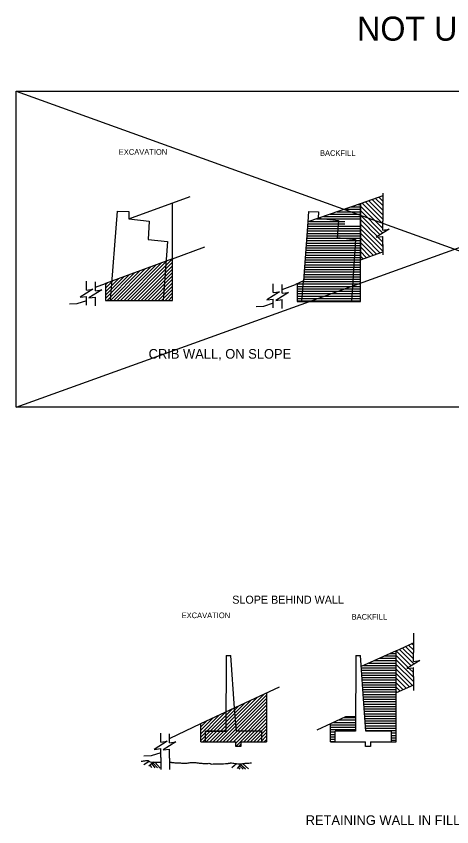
# Model space of a CAD drawing. Extents: x -1666 to -978, y 545 to 929.
# Drawn here: x -1432.4 to -1342.1, y 760.5 to 928.7 of the extents above; entities that cross this region are included whole.
import ezdxf

# ---------------------------------------------------------------- set-up
doc = ezdxf.new("R2010")
doc.units = 0
for name, color, linetype in [('60 Nongeo Data', 7, 'Continuous'), ('border_NO-PLOT', 7, 'Continuous'), ('pp_PRESENTATION', 7, 'Continuous'), ('rd_EARTHWORK', 7, 'Continuous'), ('rd_EARTHWORK-anno', 7, 'Continuous'), ('rd_EXCAVATION-DITCH', 7, 'Continuous')]:
    doc.layers.add(name, color=color, linetype=linetype)

msp = doc.modelspace()

# ---------------------------------------------------------------- linework, layer by layer
at = {"layer": '60 Nongeo Data'}
msp.add_line((-1366.25, 778.09), (-1366.25, 780.31), dxfattribs=at)
at = {"layer": 'border_NO-PLOT'}
for p, q in [((-1432.43, 847.57), (-1250.57, 913.14)), ((-1432.43, 913.14), (-1250.57, 847.57))]:
    msp.add_line(p, q, dxfattribs=at)
msp.add_lwpolyline([(-1432.43, 913.14), (-1250.57, 913.14), (-1250.57, 847.57), (-1432.43, 847.57)], close=True, dxfattribs=at)
at = {"layer": 'pp_PRESENTATION'}
for p, q in [((-1350.03, 800.67), (-1350.03, 796.64)), ((-1350.03, 794.8), (-1350.03, 796.64)), ((-1350.03, 791.64), (-1350.03, 793.47)), ((-1350.03, 791.64), (-1350.03, 788.8)), ((-1402.46, 778.05), (-1402.46, 779.89)), ((-1400.61, 777.93), (-1400.61, 779.76)), ((-1402.46, 774.89), (-1402.46, 776.72)), ((-1400.61, 774.76), (-1400.61, 776.59)), ((-1404.85, 774.05), (-1405.93, 773.37)), ((-1403.96, 773.89), (-1404.9, 773.04)), ((-1403.6, 773.83), (-1402.58, 772.65)), ((-1402.46, 774.89), (-1402.46, 772.4)), ((-1400.61, 774.76), (-1400.61, 772.4)), ((-1404.61, 773.28), (-1404.34, 772.81)), ((-1404.3, 773.52), (-1403.69, 772.74)), ((-1404.07, 773.76), (-1403.15, 772.71)), ((-1386.7, 773.58), (-1387.67, 772.75)), ((-1385.8, 773.55), (-1386.61, 772.57)), ((-1386.35, 772.85), (-1386.02, 772.42)), ((-1386.08, 773.13), (-1385.37, 772.44)), ((-1385.88, 773.4), (-1384.83, 772.49)), ((-1385.43, 773.53), (-1384.26, 772.51))]:
    msp.add_line(p, q, dxfattribs=at)
for points in [[(-1350.03, 794.8), (-1348.7, 794.97), (-1351.37, 793.3), (-1350.03, 793.47)], [(-1402.46, 778.05), (-1401.13, 778.22), (-1403.79, 776.55), (-1402.46, 776.72)], [(-1400.61, 777.93), (-1399.28, 778.09), (-1401.94, 776.43), (-1400.61, 776.59)]]:
    msp.add_lwpolyline(points, dxfattribs=at)
at = {"layer": 'rd_EARTHWORK'}
for p, q in [((-1356.39, 891.99), (-1356.39, 886.15)), ((-1409.05, 886.62), (-1396.35, 891.28)), ((-1400.02, 878.37), (-1400.02, 889.94)), ((-1356.39, 891.4), (-1360.89, 889.84)), ((-1411.49, 888.24), (-1412.91, 869.73)), ((-1411.49, 888.24), (-1409.05, 888.15)), ((-1360.89, 889.84), (-1371.95, 886.01)), ((-1361.02, 878.13), (-1361.02, 889.8)), ((-1361.02, 889.8), (-1361.02, 878.13)), ((-1361.02, 878.13), (-1361.02, 889.8)), ((-1409.05, 888.15), (-1409.05, 886.62)), ((-1409.05, 886.62), (-1404.83, 886.17)), ((-1371.79, 888.17), (-1371.95, 886.01)), ((-1371.79, 888.17), (-1369.71, 888.07)), ((-1369.71, 888.07), (-1369.8, 886.76)), ((-1369.8, 886.76), (-1365.58, 886.28)), ((-1404.83, 886.17), (-1405.07, 882.35)), ((-1371.95, 886.01), (-1372.85, 873.76)), ((-1365.58, 886.28), (-1365.81, 882.78)), ((-1356.39, 884.32), (-1356.39, 886.15)), ((-1405.07, 882.35), (-1401.02, 881.96)), ((-1401.02, 881.96), (-1401.96, 869.73)), ((-1365.81, 882.78), (-1362.02, 882.37)), ((-1362.02, 882.37), (-1362.89, 869.48)), ((-1356.39, 881.15), (-1356.39, 882.98)), ((-1400.02, 878.37), (-1393.28, 880.85)), ((-1361.03, 878.11), (-1356.39, 879.82)), ((-1356.39, 881.34), (-1356.39, 879.15)), ((-1400.02, 878.37), (-1413.93, 873.25)), ((-1400.02, 869.73), (-1400.02, 878.37)), ((-1361.02, 869.48), (-1361.02, 878.13)), ((-1417.84, 871.86), (-1417.84, 873.7)), ((-1416, 871.74), (-1416, 873.57)), ((-1416, 872.49), (-1413.93, 873.25)), ((-1413.91, 873.26), (-1413.91, 869.73)), ((-1379.12, 871.34), (-1379.12, 873.17)), ((-1377.27, 871.97), (-1374.47, 873.05)), ((-1377.27, 871.21), (-1377.27, 873.05)), ((-1372.85, 873.76), (-1374.47, 873.05)), ((-1374.16, 873.19), (-1374.16, 869.48)), ((-1373.16, 869.49), (-1372.85, 873.76)), ((-1417.84, 868.7), (-1417.84, 870.53)), ((-1416, 868.57), (-1416, 870.4)), ((-1413.91, 869.73), (-1400.02, 869.73)), ((-1379.12, 868.17), (-1379.12, 870)), ((-1377.27, 868.05), (-1377.27, 869.88)), ((-1419.83, 868.98), (-1421.35, 868.94)), ((-1417.84, 869.65), (-1419.83, 868.98)), ((-1381.11, 868.46), (-1382.62, 868.42)), ((-1379.12, 869.13), (-1381.11, 868.46)), ((-1374.16, 869.48), (-1361.02, 869.48)), ((-1353.63, 797.03), (-1350.03, 798.67)), ((-1388.9, 796.01), (-1388.91, 780.31)), ((-1388.9, 796.01), (-1387.89, 796.01)), ((-1387.11, 785.12), (-1387.89, 796.01)), ((-1362, 796.01), (-1362.02, 780.31)), ((-1362, 796.01), (-1361, 796.01)), ((-1360.22, 785.12), (-1361, 796.01)), ((-1353.63, 797.03), (-1360.84, 793.75)), ((-1353.59, 786.18), (-1353.59, 797.06)), ((-1377.88, 789.45), (-1394.21, 781.82)), ((-1350.03, 789.9), (-1353.59, 788.28)), ((-1380.48, 788.24), (-1380.48, 778.09)), ((-1353.59, 778.09), (-1353.59, 786.28)), ((-1386.76, 780.31), (-1387.11, 785.12)), ((-1359.87, 780.31), (-1360.22, 785.12)), ((-1364.1, 783.33), (-1370.03, 780.55)), ((-1362.02, 783.33), (-1364.1, 783.33)), ((-1394.21, 781.82), (-1400.59, 778.84)), ((-1394.15, 778.09), (-1394.15, 781.85)), ((-1367.25, 778.09), (-1367.26, 781.85)), ((-1393.15, 780.31), (-1388.91, 780.31)), ((-1388.91, 780.31), (-1393.15, 780.31)), ((-1381.48, 780.32), (-1386.76, 780.31)), ((-1381.48, 778.09), (-1381.48, 780.32)), ((-1362.02, 780.31), (-1366.25, 780.31)), ((-1354.58, 780.32), (-1359.87, 780.31)), ((-1354.58, 778.09), (-1354.58, 780.32)), ((-1394.15, 778.09), (-1386.9, 778.09)), ((-1392.28, 778.09), (-1386.9, 778.09)), ((-1386.89, 777.18), (-1386.9, 778.09)), ((-1385.81, 777.18), (-1386.87, 777.18)), ((-1385.81, 778.09), (-1385.81, 777.18)), ((-1385.81, 778.09), (-1380.48, 778.09)), ((-1366.25, 778.09), (-1360, 778.09)), ((-1366.25, 778.09), (-1360, 778.09)), ((-1365.39, 778.09), (-1360, 778.09)), ((-1360, 777.18), (-1360, 778.09)), ((-1358.92, 777.18), (-1359.98, 777.18)), ((-1358.92, 778.09), (-1354.58, 778.09)), ((-1358.92, 778.09), (-1358.92, 777.18)), ((-1358.92, 778.09), (-1354.58, 778.09)), ((-1402.46, 775.85), (-1404.45, 775.18)), ((-1404.45, 775.18), (-1405.96, 775.13))]:
    msp.add_line(p, q, dxfattribs=at)
for points in [[(-1356.39, 884.32), (-1355.05, 884.48), (-1357.72, 882.82), (-1356.39, 882.98)], [(-1417.84, 871.86), (-1416.51, 872.03), (-1419.18, 870.36), (-1417.84, 870.53)], [(-1416, 871.74), (-1414.66, 871.9), (-1417.33, 870.24), (-1416, 870.4)], [(-1379.12, 871.34), (-1377.79, 871.5), (-1380.45, 869.84), (-1379.12, 870)], [(-1377.27, 871.21), (-1375.94, 871.38), (-1378.6, 869.71), (-1377.27, 869.88)], [(-1353.59, 786.19), (-1353.59, 786.19)], [(-1367.25, 778.09), (-1366.25, 778.09)], [(-1366.87, 778.66), (-1366.87, 778.66)], [(-1354.59, 778.09), (-1353.59, 778.09)]]:
    msp.add_lwpolyline(points, dxfattribs=at)
for points in [[(-1402.46, 773.82), (-1404.08, 773.84), (-1404.64, 773.89), (-1405, 774.15), (-1405.59, 774.16), (-1406.54, 774.01)], [(-1400.61, 773.91), (-1400.36, 773.9), (-1400.19, 773.86), (-1399.26, 773.78), (-1398.8, 773.76), (-1398.34, 773.73), (-1397.87, 773.7), (-1397.41, 773.68), (-1396.98, 773.71), (-1396.55, 773.77), (-1396.12, 773.82), (-1395.69, 773.84), (-1395.19, 773.81), (-1394.69, 773.75), (-1394.19, 773.69), (-1393.69, 773.64), (-1393.33, 773.63), (-1392.98, 773.64), (-1392.62, 773.65), (-1392.26, 773.64), (-1392.2, 773.62), (-1392.15, 773.58), (-1392.09, 773.54), (-1392.03, 773.52), (-1391.6, 773.52), (-1391.17, 773.52), (-1390.74, 773.53), (-1390.31, 773.55), (-1388.58, 773.63), (-1388.37, 773.66), (-1388.16, 773.7), (-1387.96, 773.73), (-1387.75, 773.73), (-1387.25, 773.68), (-1386.76, 773.62), (-1386.12, 773.55), (-1385.78, 773.55), (-1385.44, 773.59), (-1385.1, 773.64), (-1384.76, 773.68), (-1384.67, 773.68), (-1383.63, 773.79)]]:
    msp.add_spline(points, degree=3, dxfattribs=at)
at = {"layer": 'rd_EARTHWORK-anno'}
for p, q in [((-1393.15, 778.09), (-1393.15, 780.31)), ((-1366.25, 778.09), (-1366.25, 780.31))]:
    msp.add_line(p, q, dxfattribs=at)
at = {"layer": 'rd_EXCAVATION-DITCH'}
for p, q in [((-1372.01, 885.13), (-1361.02, 885.13)), ((-1371.98, 885.63), (-1364.24, 885.63)), ((-1371.6, 886.13), (-1364.24, 886.13)), ((-1372.16, 883.13), (-1361.02, 883.13)), ((-1372.12, 883.63), (-1361.02, 883.63)), ((-1372.09, 884.13), (-1361.02, 884.13)), ((-1372.05, 884.63), (-1361.02, 884.63)), ((-1350.46, 793.87), (-1353.59, 796.99)), ((-1351.04, 793.5), (-1353.59, 796.05)), ((-1349.88, 794.23), (-1352.98, 797.33)), ((-1350.03, 791.55), (-1353.59, 795.1)), ((-1350.03, 790.61), (-1353.59, 794.16)), ((-1350.2, 789.83), (-1353.59, 793.22)), ((-1350.03, 792.49), (-1350.9, 793.36)), ((-1350.03, 793.44), (-1350.06, 793.47)), ((-1350.86, 789.55), (-1353.59, 792.27)), ((-1351.5, 789.25), (-1353.59, 791.33)), ((-1352.14, 788.94), (-1353.59, 790.39)), ((-1352.78, 788.64), (-1353.59, 789.45)), ((-1353.42, 788.34), (-1353.59, 788.5))]:
    msp.add_line(p, q, dxfattribs=at)
for points in [[(-1356.39, 885.61), (-1360.68, 889.91)], [(-1356.38, 886.55), (-1359.98, 890.15)], [(-1356.39, 887.5), (-1359.28, 890.4)], [(-1356.39, 888.44), (-1358.58, 890.64)], [(-1356.39, 889.39), (-1357.88, 890.88)], [(-1356.39, 890.33), (-1357.18, 891.12)], [(-1356.39, 891.27), (-1356.48, 891.37)], [(-1364.38, 888.63), (-1361.02, 888.63)], [(-1362.93, 889.13), (-1361.02, 889.13)], [(-1361.49, 889.63), (-1361.02, 889.63)], [(-1356.39, 884.67), (-1361.02, 889.3)], [(-1356.34, 883.68), (-1361.02, 888.36)], [(-1370.16, 886.63), (-1361.02, 886.63)], [(-1368.71, 887.13), (-1361.02, 887.13)], [(-1367.27, 887.63), (-1361.02, 887.63)], [(-1365.82, 888.13), (-1361.02, 888.13)], [(-1358.33, 884.73), (-1361.02, 887.42)], [(-1359.17, 884.63), (-1361.02, 886.48)], [(-1356.38, 880.9), (-1361.02, 885.53)], [(-1356.62, 884.9), (-1356.75, 885.04)], [(-1356.39, 879.96), (-1361.02, 884.59)], [(-1359.92, 882.55), (-1361.02, 883.65)], [(-1357.5, 882.95), (-1359.27, 884.72)], [(-1356.92, 883.32), (-1358.36, 884.76)], [(-1355.76, 884.04), (-1356.07, 884.35)], [(-1355.18, 884.4), (-1355.23, 884.46)], [(-1372.27, 881.63), (-1361.02, 881.63)], [(-1372.23, 882.13), (-1361.02, 882.13)], [(-1372.2, 882.63), (-1361.02, 882.63)], [(-1358.35, 879.1), (-1361.03, 881.77)], [(-1360.69, 882.38), (-1361.02, 882.7)], [(-1357.67, 879.35), (-1360.71, 882.39)], [(-1356.98, 879.6), (-1359.92, 882.55)], [(-1356.38, 881.84), (-1357.4, 882.86)], [(-1356.39, 882.79), (-1356.56, 882.96)], [(-1372.38, 880.13), (-1361.02, 880.13)], [(-1372.34, 880.63), (-1361.02, 880.63)], [(-1372.31, 881.13), (-1361.02, 881.13)], [(-1359.73, 878.59), (-1361.02, 879.88)], [(-1359.04, 878.84), (-1360.95, 880.74)], [(-1408.63, 869.73), (-1400.02, 878.35)], [(-1372.53, 878.13), (-1361.02, 878.13)], [(-1372.49, 878.63), (-1361.02, 878.63)], [(-1372.46, 879.13), (-1361.02, 879.13)], [(-1372.42, 879.63), (-1361.02, 879.63)], [(-1360.42, 878.34), (-1361.02, 878.93)], [(-1411.46, 869.73), (-1404.46, 876.74)], [(-1410.76, 869.73), (-1403.34, 877.15)], [(-1410.05, 869.73), (-1402.22, 877.56)], [(-1409.34, 869.73), (-1401.1, 877.97)], [(-1407.93, 869.73), (-1400.02, 877.64)], [(-1407.22, 869.73), (-1400.02, 876.93)], [(-1372.64, 876.63), (-1361.02, 876.63)], [(-1372.6, 877.13), (-1361.02, 877.13)], [(-1372.57, 877.63), (-1361.02, 877.63)], [(-1413.91, 870.11), (-1408.93, 875.09)], [(-1413.58, 869.73), (-1407.81, 875.5)], [(-1412.88, 869.73), (-1406.69, 875.91)], [(-1412.17, 869.73), (-1405.58, 876.32)], [(-1406.51, 869.73), (-1400.02, 876.23)], [(-1405.81, 869.73), (-1400.02, 875.52)], [(-1405.1, 869.73), (-1400.02, 874.81)], [(-1372.75, 875.13), (-1361.02, 875.13)], [(-1372.71, 875.63), (-1361.02, 875.63)], [(-1372.68, 876.13), (-1361.02, 876.13)], [(-1413.91, 870.82), (-1410.05, 874.68)], [(-1413.91, 871.52), (-1411.17, 874.27)], [(-1413.91, 872.23), (-1412.29, 873.86)], [(-1413.91, 872.94), (-1413.41, 873.44)], [(-1404.39, 869.73), (-1400.02, 874.11)], [(-1403.68, 869.73), (-1400.02, 873.4)], [(-1374.16, 873.13), (-1361.02, 873.13)], [(-1373.15, 873.63), (-1361.02, 873.63)], [(-1372.82, 874.13), (-1361.02, 874.13)], [(-1372.79, 874.63), (-1361.02, 874.63)], [(-1402.98, 869.73), (-1400.02, 872.69)], [(-1402.27, 869.73), (-1400.02, 871.99)], [(-1374.16, 872.63), (-1361.02, 872.63)], [(-1374.16, 872.13), (-1361.02, 872.13)], [(-1374.16, 871.63), (-1361.02, 871.63)], [(-1401.56, 869.73), (-1400.02, 871.28)], [(-1400.86, 869.73), (-1400.02, 870.57)], [(-1400.15, 869.73), (-1400.02, 869.86)], [(-1374.16, 871.13), (-1361.02, 871.13)], [(-1374.16, 870.63), (-1361.02, 870.63)], [(-1374.16, 870.13), (-1361.02, 870.13)], [(-1374.16, 869.63), (-1361.02, 869.63)], [(-1350.03, 795.32), (-1352.34, 797.62)], [(-1350.03, 796.27), (-1351.69, 797.92)], [(-1350.03, 797.21), (-1351.04, 798.21)], [(-1350.03, 798.15), (-1350.39, 798.51)], [(-1355.98, 795.96), (-1353.59, 795.96)], [(-1354.88, 796.46), (-1353.59, 796.46)], [(-1353.78, 796.96), (-1353.59, 796.96)], [(-1359.27, 794.46), (-1353.59, 794.46)], [(-1358.18, 794.96), (-1353.59, 794.96)], [(-1357.08, 795.46), (-1353.59, 795.46)], [(-1360.82, 793.46), (-1353.59, 793.46)], [(-1360.78, 792.96), (-1353.59, 792.96)], [(-1360.75, 792.46), (-1353.59, 792.46)], [(-1360.37, 793.96), (-1353.59, 793.96)], [(-1360.71, 791.96), (-1353.59, 791.96)], [(-1360.67, 791.46), (-1353.59, 791.46)], [(-1360.64, 790.96), (-1353.59, 790.96)], [(-1360.6, 790.46), (-1353.59, 790.46)], [(-1360.57, 789.96), (-1353.59, 789.96)], [(-1360.53, 789.46), (-1353.59, 789.46)], [(-1360.49, 788.96), (-1353.59, 788.96)], [(-1391.63, 778.08), (-1382.35, 787.36)], [(-1390.93, 778.08), (-1381.02, 787.98)], [(-1390.2, 778.1), (-1380.48, 787.82)], [(-1360.46, 788.46), (-1353.59, 788.46)], [(-1360.42, 787.96), (-1353.59, 787.96)], [(-1360.39, 787.46), (-1353.59, 787.46)], [(-1393.04, 778.09), (-1385, 786.12)], [(-1392.33, 778.08), (-1383.68, 786.74)], [(-1389.5, 778.09), (-1380.48, 787.11)], [(-1388.79, 778.09), (-1380.48, 786.41)], [(-1388.08, 778.09), (-1380.48, 785.7)], [(-1360.35, 786.96), (-1353.59, 786.96)], [(-1360.31, 786.46), (-1353.59, 786.46)], [(-1360.28, 785.96), (-1353.59, 785.96)], [(-1394.15, 778.39), (-1387.66, 784.88)], [(-1394.15, 779.1), (-1388.98, 784.26)], [(-1393.74, 778.09), (-1386.33, 785.5)], [(-1387.37, 778.1), (-1380.48, 784.99)], [(-1386.89, 777.87), (-1380.48, 784.28)], [(-1360.24, 785.46), (-1353.59, 785.46)], [(-1360.21, 784.96), (-1353.59, 784.96)], [(-1360.17, 784.46), (-1353.59, 784.46)], [(-1360.13, 783.96), (-1353.59, 783.96)], [(-1394.15, 779.81), (-1390.31, 783.64)], [(-1394.15, 780.51), (-1391.64, 783.02)], [(-1394.15, 781.22), (-1392.96, 782.4)], [(-1386.87, 777.18), (-1380.48, 783.58)], [(-1385.26, 778.08), (-1380.48, 782.87)], [(-1365.52, 782.66), (-1362.02, 782.66)], [(-1364.47, 783.16), (-1362.02, 783.16)], [(-1360.1, 783.46), (-1353.59, 783.46)], [(-1360.06, 782.96), (-1353.59, 782.96)], [(-1360.03, 782.46), (-1353.59, 782.46)], [(-1384.56, 778.08), (-1380.48, 782.16)], [(-1383.83, 778.1), (-1380.48, 781.46)], [(-1383.12, 778.1), (-1380.48, 780.75)], [(-1367.26, 781.66), (-1362.02, 781.66)], [(-1367.26, 781.16), (-1362.02, 781.16)], [(-1367.26, 780.66), (-1362.02, 780.66)], [(-1366.59, 782.16), (-1362.02, 782.16)], [(-1359.99, 781.96), (-1353.59, 781.96)], [(-1359.95, 781.46), (-1353.59, 781.46)], [(-1359.92, 780.96), (-1353.59, 780.96)], [(-1382.42, 778.1), (-1380.48, 780.04)], [(-1381.7, 778.11), (-1380.48, 779.33)], [(-1367.26, 780.16), (-1366.25, 780.16)], [(-1367.26, 779.66), (-1366.25, 779.66)], [(-1367.26, 779.16), (-1366.25, 779.16)], [(-1359.88, 780.46), (-1353.59, 780.46)], [(-1354.58, 779.96), (-1353.59, 779.96)], [(-1354.58, 779.46), (-1353.59, 779.46)], [(-1354.58, 778.96), (-1353.59, 778.96)], [(-1386.17, 777.18), (-1385.81, 777.54)], [(-1381.01, 778.09), (-1380.48, 778.63)], [(-1367.26, 778.66), (-1366.25, 778.66)], [(-1367.26, 778.16), (-1366.25, 778.16)], [(-1354.58, 778.46), (-1353.59, 778.46)]]:
    msp.add_lwpolyline(points, dxfattribs=at)

# ---------------------------------------------------------------- texts
at = {"layer": 'rd_EARTHWORK-anno'}
for s, height, p in [('NOT USED', 5, (-1361.71, 923.62)), ('CRIB WALL, ON SLOPE', 2, (-1404.96, 857.63)), ('SLOPE BEHIND WALL', 1.6667, (-1387.61, 806.78)), ('RETAINING WALL IN FILL, ON SLOPE', 2, (-1372.38, 760.86))]:
    msp.add_text(s, height=height, dxfattribs=at).set_placement(p)
for s, p in [('EXCAVATION', (-1411.15, 899.94)), ('BACKFILL', (-1369.41, 899.72)), ('EXCAVATION', (-1398.11, 803.78)), ('BACKFILL', (-1362.85, 803.48))]:
    msp.add_text(s, height=1.167, rotation=0.0168, dxfattribs=at).set_placement(p)

doc.saveas('drawing.dxf')
